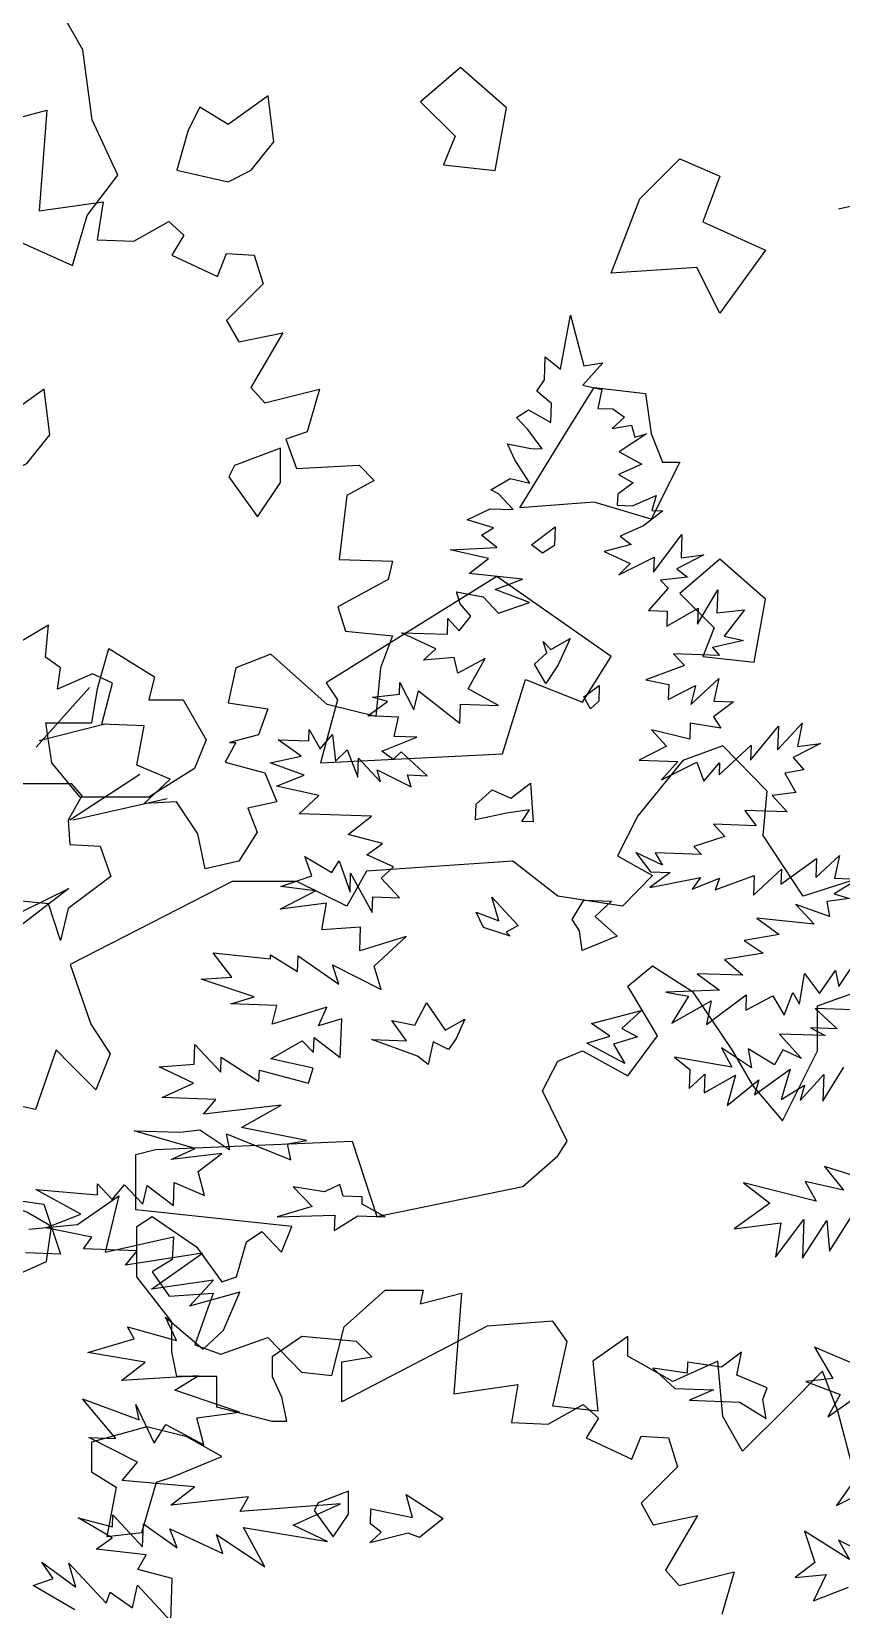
# Model space of a CAD drawing. Header units: inches. Extents: x -11 to 128, y 7 to 56.
# Drawn here: x 59.7632 to 60.015, y 23.2497 to 23.7401 of the extents above; entities that cross this region are included whole.
import ezdxf

# ---------------------------------------------------------------- set-up
doc = ezdxf.new("R2010")
doc.units = ezdxf.units.IN
doc.header["$MEASUREMENT"] = 0
doc.layers.add('CAY', color=94, linetype='Continuous')
doc.layers.add('CAY-3', color=61, linetype='Continuous')
picture_1 = doc.add_image_def('image1.jpg', size_in_pixel=(1680, 1093))

# ---------------------------------------------------------------- blocks, each defined once
blk = doc.blocks.new('A$C76451831')
at = {"layer": 'CAY'}
blk.add_line((1732.8, 1302.8), (1656.2, 1285.1), dxfattribs=at)
for points in [[(5231.6, 1748.1), (5265.4, 1751.3), (5293.9, 1771.3), (5284.4, 1732.3), (5331.8, 1742.9), (5330.8, 1727), (5317.1, 1718.6), (5328.7, 1701.7), (5359.3, 1703.8), (5346.6, 1668), (5364.5, 1661.6), (5397.2, 1673.2), (5420.4, 1649), (5441.5, 1646.9), (5450, 1680.6), (5478.4, 1705.9), (5504.8, 1705.9), (5502.7, 1696.5), (5531.2, 1703.8), (5525.9, 1634.2), (5570.2, 1640.6), (5566, 1614.2), (5591.3, 1613.1), (5615.5, 1626.8), (5626.1, 1617.3), (5617.7, 1603.6), (5649.3, 1588.9), (5655.6, 1604.7), (5674.6, 1603.6), (5680.9, 1583.6), (5655.6, 1558.3), (5664.1, 1543.5), (5694.7, 1549.8), (5672.5, 1511.9), (5682, 1501.3), (5720, 1510.8), (5711.5, 1481.3)], [(1079.5, 1346.2), (1107.9, 1353.6), (1102.7, 1284), (1147, 1290.3), (1142.7, 1263.9), (1168.1, 1262.9), (1192.3, 1276.6), (1202.9, 1267.1), (1194.4, 1253.4), (1226.1, 1238.6), (1232.4, 1254.5), (1251.4, 1253.4), (1257.7, 1233.4), (1232.4, 1208), (1240.8, 1193.3), (1271.4, 1199.6), (1249.3, 1161.6), (1258.8, 1151.1), (1296.7, 1160.6), (1288.3, 1131.1), (1273.5, 1125.8), (1280.9, 1105.7), (1324.2, 1107.9), (1334.7, 1097.3), (1315.7, 1086.8), (1310.4, 1042.5), (1347.4, 1041.4), (1344.2, 1028.7), (1309.4, 1009.8), (1314.7, 992.9), (1347.4, 989.7), (1338.9, 967.6), (1335.8, 933.8), (1302, 942.3), (1263, 977.1), (1238.7, 967.6), (1233.4, 943.3), (1260.9, 939.1), (1254.5, 921.2), (1234.5, 915.9), (1238.7, 915.9), (1231.3, 902.2), (1258.8, 894.8), (1267.2, 874.8), (1247.2, 870.5), (1253.5, 853.7)], [(1127.4, 315.3), (1098.5, 332.2), (1112.3, 337.1), (1104.5, 348.3), (1127.9, 331.1), (1123.1, 347.6), (1148.9, 320), (1151.8, 327.6), (1167.3, 316.6), (1170.6, 332.4), (1193.7, 307.5), (1194.8, 337), (1171, 343.2), (1176.8, 353.5), (1142, 357.4), (1153.2, 365.2), (1129.6, 379.1), (1153.4, 372.9), (1153.7, 381), (1174.2, 359), (1174.8, 374.8), (1198.2, 358.2), (1193.2, 371.5), (1229.8, 354.3), (1225.3, 367.6), (1258.9, 345.2), (1244, 372.4), (1302.2, 362.7), (1278.5, 373.9), (1311.2, 388.7), (1241.7, 383.4), (1247.5, 393.6), (1193.8, 387.8), (1210.1, 400.4), (1160, 404.8), (1170.8, 417.6), (1137, 434.6), (1155.6, 434), (1132.5, 461.5), (1171.9, 447), (1169.5, 457.5), (1182.2, 430.8), (1190.3, 443.7), (1216.6, 429.6), (1211.8, 448.3), (1241.4, 452.3), (1196.6, 467.5), (1212.8, 477.3), (1159.7, 474.2), (1176, 486.8), (1136.3, 493.6), (1168.4, 502.9), (1163.7, 511.2), (1197.8, 501.9), (1190.2, 518), (1216.2, 495.8), (1230.2, 508.9), (1241.6, 535.3), (1206.8, 525.6), (1223.3, 543.6), (1180.5, 537.4), (1215.8, 562.4), (1162.5, 553.9), (1170.5, 564), (1133.4, 565.3), (1139.1, 573.3), (1107.2, 579.8), (1131.5, 589.4), (1100.4, 606.4), (1142.9, 602.6), (1143.1, 610.3), (1153.2, 599.5), (1161.7, 609.7), (1174.4, 596.1), (1177.5, 609.1), (1195.6, 595.3), (1196.2, 611.2), (1217.2, 602.3), (1212.8, 618.8), (1229.1, 631.3), (1194, 627.1), (1210.6, 634.7), (1168.4, 647.1), (1200.1, 646), (1213.8, 647.7), (1234.6, 633.9), (1232.3, 644.8), (1276.9, 627), (1274.6, 637.9), (1287.8, 640.2), (1242.8, 649.4), (1270.1, 664.8), (1216.4, 658.5), (1224.9, 668.7), (1187.8, 670), (1209.5, 680.1), (1185.8, 691.3), (1209.9, 693.2), (1210.4, 706.8), (1228.3, 687.6), (1228.7, 698), (1254.8, 681.2), (1255.1, 688.9), (1289.2, 680), (1292.3, 690.3), (1263.1, 696.8), (1284.8, 709.2), (1292.7, 701.2), (1293, 711.6), (1311.1, 697.8), (1312.1, 724.6), (1296, 719.7), (1301.9, 732.6), (1263.9, 720.8), (1267.1, 733.8), (1235.4, 734.9), (1251.4, 739.8), (1214.7, 752), (1236, 753.5), (1223, 770.3), (1262.8, 766.2), (1262.9, 768.9), (1281.5, 757.4), (1281.9, 768.2), (1310.2, 748.6), (1305.7, 761.9), (1339.5, 744.9), (1334.6, 760.9), (1356.7, 781.5), (1324.6, 771.7), (1325.2, 788), (1298.4, 786.2), (1301.7, 804.7), (1269.4, 800.4), (1293.9, 813.1), (1270, 816.2), (1291.5, 823.6), (1286.5, 837), (1305.2, 825.9), (1310.4, 833.9), (1317.9, 812.3), (1318.3, 825.4), (1333.2, 798.2), (1333.6, 809), (1352.2, 808.4), (1339.5, 822), (1347.9, 829.8), (1329.6, 838.2), (1340.3, 846), (1316.5, 852.2), (1332.8, 864.8), (1282.6, 866.6), (1296.2, 879.2), (1266.9, 885.7), (1286.2, 893.2), (1262.5, 901.7), (1284, 906.4), (1268.1, 917.8), (1289.3, 917.1), (1289.6, 924.8), (1297.3, 911.4), (1305.8, 921.5), (1307.9, 902.9), (1315.9, 910.7), (1323.4, 891.9), (1323.8, 905), (1339.1, 888.6), (1336.7, 896.9), (1360.3, 885.2), (1357.8, 893.4), (1371.4, 892.9), (1353.4, 909.4), (1347.8, 904.2), (1339.8, 909.9), (1364.2, 919.5), (1348.4, 920), (1351.5, 933.5), (1330.3, 934.3), (1343.8, 944.2), (1333.4, 947.3), (1352.1, 949.4), (1352.4, 957.5), (1362.1, 938.6), (1365.3, 951.6), (1394, 929.3), (1394.4, 942.4), (1420.7, 941.5), (1399.8, 953.1), (1411.4, 974), (1392.5, 963.8), (1390.1, 974.8), (1368.8, 972.8), (1377.2, 980.7), (1353.6, 991.9), (1385.3, 990.8), (1385.6, 1001.7), (1393.5, 993.3), (1401.6, 1003.4), (1394.2, 1011.8), (1391.7, 1020.1), (1410.2, 1016.7), (1420.7, 1005.5), (1442.2, 1012.9), (1418.5, 1021.8), (1437.3, 1028.9), (1400.3, 1032.9), (1413.8, 1043.3), (1387.3, 1049.2), (1419.5, 1050.8), (1409, 1059.4), (1417.3, 1064.5), (1398.9, 1070.1), (1415, 1077.7), (1430.9, 1077.2), (1420.8, 1088), (1415.5, 1090.9), (1428.9, 1098.6), (1442.4, 1095.4), (1432.1, 1111.6), (1427, 1122.6), (1443.2, 1119.4), (1450.9, 1119.1), (1441, 1132.6), (1433.1, 1141), (1441.4, 1146.2), (1457, 1137.5), (1457.5, 1150.6), (1447.3, 1159.1), (1452.6, 1167.1), (1453.1, 1182.9), (1463.7, 1174.4), (1470.5, 1211.8), (1479.7, 1176.6), (1492.9, 1178.8), (1479.2, 1163.4), (1492.2, 1160.3), (1489.5, 1147.2), (1499.9, 1146.8), (1507.9, 1141.1), (1499.4, 1133.3), (1512.7, 1135.5), (1515.1, 1127.3), (1523.3, 1129.7), (1504.3, 1117.2), (1519.9, 1108.5), (1503.8, 1101.4), (1514, 1095.6), (1503.3, 1087.8), (1503, 1080.1), (1513.4, 1079.7), (1530, 1086.9), (1526.9, 1076.5), (1534.6, 1076.3), (1521.1, 1065.9), (1505, 1058.7), (1512.5, 1053), (1493.8, 1048.2), (1512, 1039.9), (1504.1, 1032), (1528.5, 1044.3), (1528.1, 1033.9), (1547.6, 1060), (1547.1, 1043.7), (1563, 1045.8), (1544.1, 1036.1), (1551.6, 1030.3), (1532.9, 1028.3), (1538.2, 1022.7), (1524.5, 1007.3), (1537.6, 1006.8), (1537.3, 996.4), (1559, 1008.8), (1558.6, 997.9), (1572.6, 1021.5), (1572, 1005.6), (1591.1, 1007.7), (1576.9, 989.6), (1590.4, 986.4), (1568.9, 981.7), (1573.7, 976.1), (1542, 977.2), (1549.5, 969.2), (1522.8, 959.3), (1538.6, 956), (1538.2, 945.6), (1557.1, 955.4), (1554, 942.3), (1573.2, 960.2), (1569.9, 944.5), (1583.5, 944), (1569.5, 933.6), (1574.7, 925.7), (1553.5, 929.2), (1553.1, 918.3), (1526.6, 924.7), (1537.1, 913.4), (1518.2, 903.7), (1544.9, 902.7), (1533.5, 890), (1558, 902.3), (1563, 889), (1573.8, 901.7), (1573.5, 893.6), (1595.6, 914.1), (1595.2, 903.7), (1614.6, 927.1), (1614, 910.8), (1631, 929.2), (1627.7, 913), (1643.6, 915.2), (1624.7, 905.4), (1632.1, 897), (1618.9, 894.7), (1626.6, 881.3), (1610.2, 879.2), (1620.7, 867.9), (1591.3, 868.9), (1599.1, 858.2), (1569.6, 859.3), (1577.5, 850.8), (1556, 843.9), (1561.2, 838.3), (1529.1, 839.4), (1534.2, 831), (1515.9, 839.8), (1525.9, 826.3), (1539.5, 825.9), (1525.5, 815.5), (1560.6, 822.4), (1554.9, 814.4), (1573.8, 821.9), (1570.8, 813.9), (1597.8, 823.8), (1597.4, 810.2), (1616.6, 828.2), (1616.2, 817.7), (1640.9, 835.5), (1640.4, 822.3), (1656.8, 837.6), (1653.5, 821.9), (1669.8, 821.3), (1653.1, 811), (1663.9, 807.9), (1648, 805.8), (1649.9, 795.3), (1626.6, 803.8), (1639.3, 790.2), (1599.5, 794.3), (1615, 782.9), (1590.8, 778.7), (1604.1, 770.1), (1577.2, 765.6), (1590, 754.7), (1558.3, 755.8), (1573.8, 744.4), (1536.6, 743), (1552.3, 740.2), (1540.8, 721.6), (1568.1, 736.9), (1564.8, 720.7), (1592.2, 741.1), (1591.9, 730.6), (1610.8, 740.4), (1618.5, 727), (1624.5, 742.7), (1629.2, 734.8), (1632.6, 756), (1643, 742), (1654, 757.9), (1656.3, 747), (1670.2, 767.8)], [(1666.6, 730.8), (1639.9, 731.7), (1655.3, 717.6), (1636.8, 718.2), (1647, 712.9), (1615.3, 714), (1630.6, 697.1), (1617.6, 703), (1611.9, 692.8), (1593.7, 703.8), (1595.9, 690.6), (1575.1, 704.5), (1582.3, 691.1), (1542.7, 697.9), (1553.3, 689.4), (1552.8, 676.3), (1563.6, 686.3), (1563.1, 673.2), (1584.9, 685.6), (1579.1, 664.5), (1601.1, 682.3), (1598, 672), (1622.6, 689.7), (1616.4, 668.6), (1632.6, 678.5), (1629.6, 668.1), (1646.1, 686.1), (1645.4, 667.6), (1659.8, 691.1)], [(1675.7, 613), (1646.5, 622.2), (1659.6, 605.9), (1633, 611.8), (1640.7, 598.4), (1590.4, 611), (1608.5, 596.8), (1583.9, 579.1), (1616.2, 583.4), (1612.6, 559.5), (1632.1, 585.5), (1631.2, 558.8), (1648, 585), (1649.9, 563.6), (1669.6, 594.7)], [(1681.4, 479.5), (1639.5, 497.3), (1652.3, 475.6), (1633.6, 473.5), (1657.4, 464.5), (1648.7, 449), (1670.5, 464.1)], [(1671.3, 411), (1654.7, 387.5), (1689.7, 404.9)], [(1685, 349.3), (1656.1, 363.5), (1663.8, 350.1), (1632.7, 369.7), (1639.7, 348.2), (1626.2, 337.8), (1647.6, 339.7), (1638.8, 321.5), (1663.1, 331)], [(1253.5, 853.7), (1240.8, 833.6), (1217.6, 828.4), (1212.4, 852.6), (1197.6, 874.8), (1175.4, 873.7), (1193.4, 890.6), (1170.2, 900.1), (1175.4, 927.5), (1145.9, 928.6), (1153.3, 957), (1139.6, 963.4), (1115.3, 952.8), (1117.4, 967.6), (1106.9, 975), (1109, 997.1), (1073.1, 976)], [(1087.9, 887.4), (1124.8, 887.4), (1132.2, 879), (1122.7, 862.1), (1123.8, 845.2), (1144.9, 844.2), (1152.2, 823.1), (1122.7, 800.9), (1117.4, 778.8), (1109, 804.1), (1076.3, 807.3)], [(1137.5, 953.9), (1100.6, 912.7)], [(1484.5, 939.3), (1479.8, 947.6), (1490.5, 955.4), (1490.1, 944.5), (1484.5, 939.3)], [(1148, 928.6), (1102.7, 917)], [(1172.3, 893.7), (1123.8, 862.1)], [(1191.3, 876.9), (1125.9, 862.1)], [(1075.2, 600.5), (1105.8, 596.3), (1117.4, 561.5), (1093.2, 562.6)]]:
    blk.add_lwpolyline(points, dxfattribs=at)
for points in [[(5431.9, 1558.7), (5429.3, 1553.4), (5442.5, 1535), (5453, 1550.8), (5453, 1566.7)], [(1418.3, 1311.9), (1426.2, 1355.4), (1394.5, 1383.2), (1366.8, 1359.4), (1390.6, 1335.6), (1382.7, 1315.8)], [(1109.9, 1128.8), (1106, 1160.5), (1078.3, 1140.7), (1058.5, 1152.6), (1050.5, 1136.7), (1042.6, 1109), (1078.3, 1101.1), (1094.1, 1109)], [(1443.6, 1052.7), (1459.9, 1065.3), (1459.5, 1052.2), (1451.1, 1047)], [(1445.7, 970.1), (1454.1, 978), (1451.7, 985.8), (1456.9, 980.2), (1470.4, 987.9), (1462, 969.6), (1453.4, 956.7)], [(1444.6, 860.9), (1436.9, 861.2), (1442.2, 869.2), (1426.3, 867), (1404.8, 862.3), (1405.2, 873.2), (1416.4, 883.2), (1429.3, 877.3), (1442.8, 887.7)], [(1428.7, 781.7), (1410.3, 787.8), (1405.3, 798.4), (1420.9, 792.4), (1416.1, 808.9), (1434.4, 789.2), (1426.1, 784.5)], [(1476.9, 785.4), (1471.7, 793.3), (1479.9, 806.6), (1498.9, 806), (1487.6, 795.5), (1503, 781.8), (1478.7, 771.8)], [(1364.6, 698.7), (1332.9, 710.2), (1356.9, 709.4), (1346.9, 723.3), (1362.7, 720.1), (1370.9, 735.6), (1383.8, 716.6), (1397.3, 724.3), (1391.3, 710.9), (1386.1, 703.4), (1375.4, 708.7), (1372.1, 693)], [(1485.1, 721.2), (1519.8, 730.4), (1506.2, 717.8), (1516.9, 712), (1500.4, 707.1), (1508.1, 693.7), (1481.9, 707.7), (1497.9, 712.6)], [(1313.2, 601.7), (1310.8, 609.9), (1300.2, 604.8), (1278.6, 608.3), (1291.7, 594.7), (1267.4, 587.4), (1307.3, 588.7), (1306.9, 577.9), (1323.2, 588.2), (1342.2, 587.5), (1326.2, 596.2), (1326.3, 601.2)], [(1603.8, 461), (1606.8, 469), (1585.8, 477.9), (1589, 493.7), (1575.1, 483.3), (1551.6, 486.8), (1551.4, 479.1), (1527.5, 482.7), (1542.8, 468.5), (1569.5, 467.6), (1553, 460.5), (1587.8, 459.2), (1606, 447.7)], [(1332, 374.8), (1332.4, 385.2), (1361.2, 379.2), (1356.8, 395.2), (1382.5, 378.5), (1366.1, 365.4), (1358.1, 368.4), (1331.6, 361.7), (1339.5, 369.1)]]:
    blk.add_lwpolyline(points, close=True, dxfattribs=at)
at = {"layer": 'CAY-3'}
for p, q in [((2693.6, 1083.6), (2676, 1114.8)), ((2700.1, 1035.2), (2693.6, 1083.6)), ((2717.8, 996.9), (2700.1, 1035.2)), ((2696.6, 969.1), (2717.8, 996.9)), ((2686.6, 934.3), (2696.6, 969.1)), ((2631.1, 959.1), (2686.6, 934.3)), ((3137, 601.7), (3109.3, 591.6)), ((3167.7, 570.4), (3137, 601.7)), ((3109.3, 591.6), (3078.1, 553.3)), ((3164.8, 539.7), (3167.7, 570.4)), ((3078.1, 553.3), (3063.9, 525.6)), ((3192.5, 497.8), (3164.8, 539.7)), ((3063.9, 525.6), (3088.1, 512)), ((2890.2, 514.9), (2876.6, 490.8)), ((2991.4, 522), (2890.2, 514.9)), ((3022.7, 497.8), (2991.4, 522)), ((2797, 507.9), (2685, 450.4)), ((2841.8, 507.9), (2797, 507.9)), ((2876.6, 490.8), (2841.8, 507.9)), ((3088.1, 512), (3067.5, 490.8)), ((3237.3, 512), (3192.5, 497.8)), ((3067.5, 490.8), (3022.7, 497.8)), ((2685, 450.4), (2699.2, 409.1)), ((3071, 435.3), (3088.1, 449.5)), ((3088.1, 449.5), (3115.8, 431.8)), ((3091.6, 401.1), (3071, 435.3)), ((3115.8, 431.8), (3143.5, 390.5)), ((3202.5, 421.8), (3230.2, 431.8)), ((3202.5, 390.5), (3202.5, 421.8)), ((2699.2, 409.1), (2712.7, 388.5)), ((3071, 373.4), (3091.6, 401.1)), ((2675.1, 391.3), (2660.8, 350.1)), ((2685, 381.4), (2675.1, 391.3)), ((2712.7, 388.5), (2702.7, 363.7)), ((3012, 362.8), (3022.7, 383.4)), ((3022.7, 383.4), (3039.8, 390.5)), ((3039.8, 390.5), (3071, 373.4)), ((3143.5, 390.5), (3157.7, 366.3)), ((3178.3, 342.1), (3202.5, 390.5)), ((2702.7, 363.7), (2685, 381.4)), ((3029.1, 328), (3012, 362.8)), ((3157.7, 366.3), (3178.3, 342.1)), ((2660.8, 350.1), (2643.7, 353.7)), ((2744, 322.4), (2880.2, 328)), ((2880.2, 328), (2897.3, 276)), ((3022.7, 317.9), (3029.1, 328)), ((2730.4, 318.9), (2744, 322.4)), ((2730.4, 280.5), (2730.4, 318.9)), ((2998.5, 296.7), (3022.7, 317.9)), ((2897.3, 276), (2998.5, 296.7)), ((2838.3, 269), (2730.4, 280.5)), ((2731, 269), (2741.6, 276)), ((2741.6, 276), (2772.3, 254.8)), ((2731, 234.2), (2731, 269)), ((2807.1, 258.3), (2817.7, 265.4)), ((2817.7, 265.4), (2831.2, 251.3)), ((2831.2, 251.3), (2838.3, 269)), ((2772.3, 254.8), (2790, 230.6)), ((2800, 234.2), (2807.1, 258.3)), ((2755.2, 202.9), (2731, 234.2)), ((2790, 230.6), (2800, 234.2)), ((2755.2, 182.3), (2755.2, 202.9)), ((2973.7, 200), (2873.1, 147.5)), ((3019.1, 203.5), (2973.7, 200)), ((3029.1, 189.3), (3019.1, 203.5)), ((2845.4, 192.9), (2824.7, 178.7)), ((2883.1, 189.3), (2845.4, 192.9)), ((2893.7, 178.7), (2883.1, 189.3)), ((3019.1, 144.5), (3029.1, 189.3)), ((3071, 192.9), (3046.8, 175.8)), ((3071, 179.3), (3071, 192.9)), ((2758.7, 165.1), (2755.2, 182.3)), ((2824.7, 178.7), (2824.7, 165.1)), ((2873.1, 175.2), (2893.7, 178.7)), ((2873.1, 147.5), (2873.1, 175.2)), ((3046.8, 175.8), (3050.4, 141)), ((3102.3, 161.6), (3071, 179.3)), ((3133.5, 175.8), (3102.3, 161.6)), ((3137, 137.4), (3133.5, 175.8)), ((2786.4, 165.1), (2758.7, 165.1)), ((2786.4, 143.9), (2786.4, 165.1)), ((2824.7, 165.1), (2831.2, 151)), ((3206, 168.7), (3181.9, 144.5)), ((3216.6, 141), (3206, 168.7)), ((2824.7, 133.9), (2786.4, 143.9)), ((2831.2, 151), (2834.8, 133.9)), ((3050.4, 141), (3019.1, 144.5)), ((3181.9, 144.5), (3150.6, 113.3)), ((2834.8, 133.9), (2824.7, 133.9)), ((3150.6, 113.3), (3137, 137.4)), ((3226.7, 102.6), (3216.6, 141))]:
    blk.add_line(p, q, dxfattribs=at)
for points in [[(2826, 1020.1), (2822.1, 1051.8), (2794.4, 1032), (2774.6, 1043.9), (2766.7, 1028), (2758.7, 1000.3), (2794.4, 992.4), (2810.2, 1000.3)], [(3079.4, 980.5), (3107.1, 1008.2), (3134.8, 996.3), (3123, 964.7), (3166.5, 944.9), (3134.8, 901.3), (3119, 933), (3059.6, 929)], [(3027.9, 818.1), (3047.7, 849.8), (3083.4, 845.8), (3087.3, 818.1), (3095.2, 798.3), (3107.1, 798.3), (3087.3, 758.7), (3047.7, 770.6), (2996.3, 766.6)], [(2798.8, 796), (2794.8, 788.1), (2814.6, 760.4), (2830.5, 784.1), (2830.5, 807.9)], [(3158.6, 659.7), (3166.5, 703.3), (3134.8, 731), (3107.1, 707.2), (3130.9, 683.5), (3123, 663.7)], [(3039.8, 632), (3059.6, 663.7), (2980.4, 719.1), (2862.1, 645.5), (2870, 633.6), (2858.2, 590.1), (2984.4, 596.3), (3000.2, 647.8)], [(2739.4, 633.6), (2763.2, 633.6), (2779, 605.9), (2771.1, 586.1), (2739.4, 566.3), (2691.9, 566.3), (2672.1, 590.1), (2668.1, 617.8), (2699.8, 617.8), (2703.8, 641.6), (2711.7, 669.3), (2743.4, 649.5)], [(2573.8, 417.4), (2565.9, 445.1), (2684, 503), (2629.2, 460.9), (2621.3, 433.2), (2645.1, 417.4), (2629.2, 381.7)], [(2654.9, 279), (2616.6, 293.2), (2603, 258.3), (2627.2, 258.3), (2637.2, 230.6), (2668.5, 244.8), (2672, 269)], [(2765.8, 123.3), (2738.1, 130.3), (2699.7, 119.7), (2699.7, 99.1), (2716.8, 88.5), (2710.4, 54.3), (2734.5, 57.2), (2744.6, 92), (2755.2, 95.5), (2790, 109.7)]]:
    blk.add_lwpolyline(points, close=True, dxfattribs=at)

msp = doc.modelspace()

# ---------------------------------------------------------------- block references
at = {"layer": 'CAY', "xscale": 0.0004489089019145984, "yscale": 0.0004489089019145984, "zscale": 0.0004489089019145984}
for p in [(58.5699, 23.24794), (59.27057, 23.10798), (57.4138, 22.58311)]:
    msp.add_blockref('A$C76451831', p, dxfattribs=at)

# ---------------------------------------------------------------- pictures from other files: only their frames are drawn
image = msp.add_image(picture_1, insert=(12.49661, 7.37723), size_in_units=(74.4025, 48.40591))
image.dxf.flags = 6

doc.saveas('drawing.dxf')
